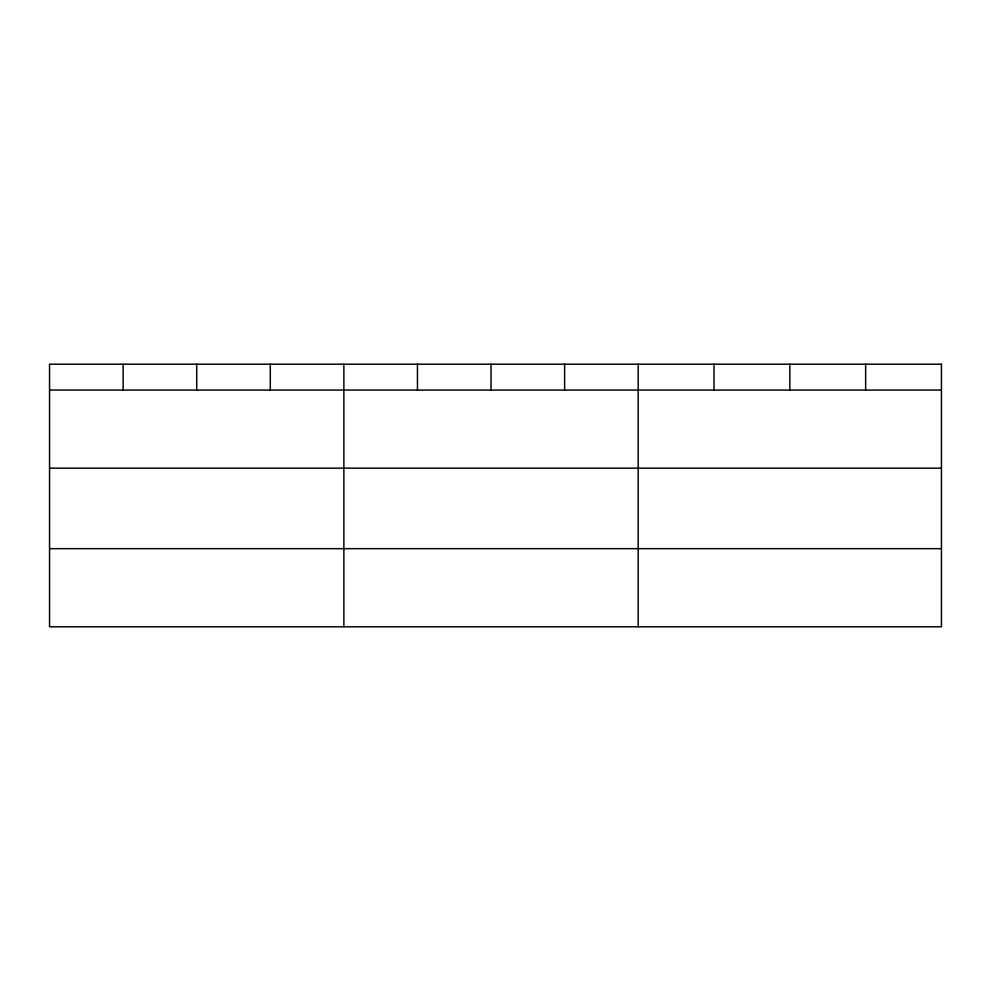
<?xml version="1.0" encoding="UTF-8"?>
<svg xmlns="http://www.w3.org/2000/svg" width="991" height="991" viewBox="0 0 991 991"><rect width="100%" height="100%" fill="white"/><g stroke="black" fill="none" stroke-linecap="round" stroke-linejoin="round"><path stroke-width="1.49" d="M49.55 390.058L941.45 390.058M49.55 468.173L941.45 468.173M49.55 548.667L941.45 548.667M865.638 364.205L865.638 390.058M789.827 364.205L789.827 390.058M714.015 364.205L714.015 390.058M638.204 364.205L638.204 626.795M564.622 364.205L564.622 390.058M491.04 364.205L491.04 390.058M417.459 364.205L417.459 390.058M343.877 364.205L343.877 626.795M270.295 364.205L270.295 390.058M196.714 364.205L196.714 390.058M123.132 364.205L123.132 390.058M941.45 364.205L49.55 364.205L49.55 626.795L941.45 626.795L941.45 364.205"/></g></svg>
